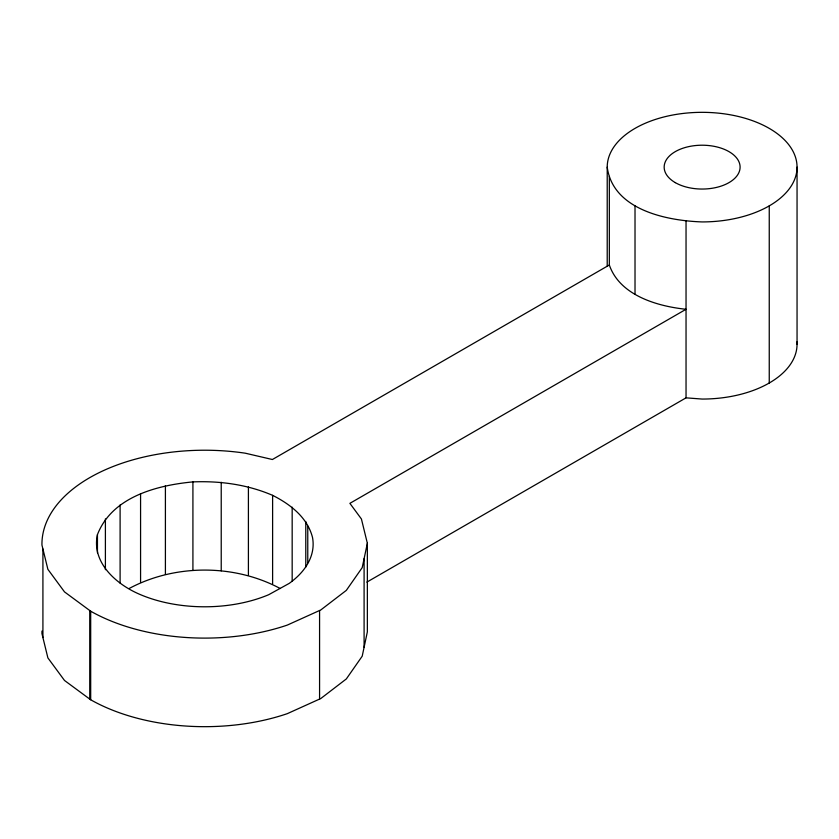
<?xml version="1.0" encoding="UTF-8"?>
<svg xmlns="http://www.w3.org/2000/svg" width="839" height="839" viewBox="0 0 839 839"><rect width="100%" height="100%" fill="white"/><g stroke="black" fill="none" stroke-linecap="round" stroke-linejoin="round"><path stroke-width="1.26" d="M97.45 534.6C91.503 561.49 114.513 582.644 136.705 592.984A108.472 62.631 0 0 0 268.732 594.694L289.203 583.399A108.472 62.631 0 0 0 312.496 537.39C307.357 517.327 290.273 504.26 272.612 495.346C247.495 484.533 220.112 480.789 192.918 481.901C156.568 485.341 112.007 496.961 97.45 534.6L97.45 552.828M609.334 264.988C619.685 295.338 657.147 306.266 686.04 309.276L349.894 503.348L361.42 518.995L367.356 543.284L362.207 567.625L346.329 590.373L320.781 609.963L287.337 625.076A162.714 93.937 0 0 1 90.685 611.212L64.509 591.894L47.886 569.335L41.95 545.046A162.714 93.937 0 0 1 245.282 453.196L272.402 459.51L609.334 264.988L609.334 176.421M366.863 582.119L686.04 397.843L702.138 399.06A94.912 54.797 0 0 0 796.956 341.893M129.196 588.485C174.952 563.913 234.49 563.976 280.216 588.517M797.05 167.129A94.912 54.797 0 0 0 702.138 112.332A94.912 54.797 0 0 0 607.216 167.129C612.952 209.865 666.491 220.709 702.138 221.926A94.912 54.797 0 0 0 797.05 167.129L797.05 344.263M367.356 543.284L367.356 631.851L362.207 656.192L346.329 678.94L320.781 698.53L287.337 713.643A162.714 93.937 0 0 1 90.685 699.778L64.509 680.471L47.886 657.902L41.95 633.623A162.714 93.937 0 0 1 41.971 631.054M769.248 205.88L769.248 383.014M686.04 220.699L686.04 397.843M635.018 205.88L635.018 294.447M607.216 167.129L607.216 266.12M364.095 558.722L364.095 647.289M319.575 610.509L319.575 699.086M307.766 526.2L307.766 562.665M305.784 521.501L305.784 567.091M292.171 507.165L292.171 581.406M272.612 495.346L272.612 583.923M248.407 486.861L248.407 575.428M221.223 482.278L221.223 570.845M192.918 481.901L192.918 570.478M165.409 485.781L165.409 574.348M140.574 493.636L140.574 582.203M120.103 504.931L120.103 583.084M105.399 518.901L105.399 569.702M90.685 611.212L90.685 699.778M89.742 610.509L89.742 699.086M42.915 548.979L42.915 637.546M675.29 182.629A37.965 21.919 0 0 0 738.802 172.803A37.965 21.919 0 0 0 692.311 145.955A37.965 21.919 0 0 0 675.29 182.629"/></g></svg>
